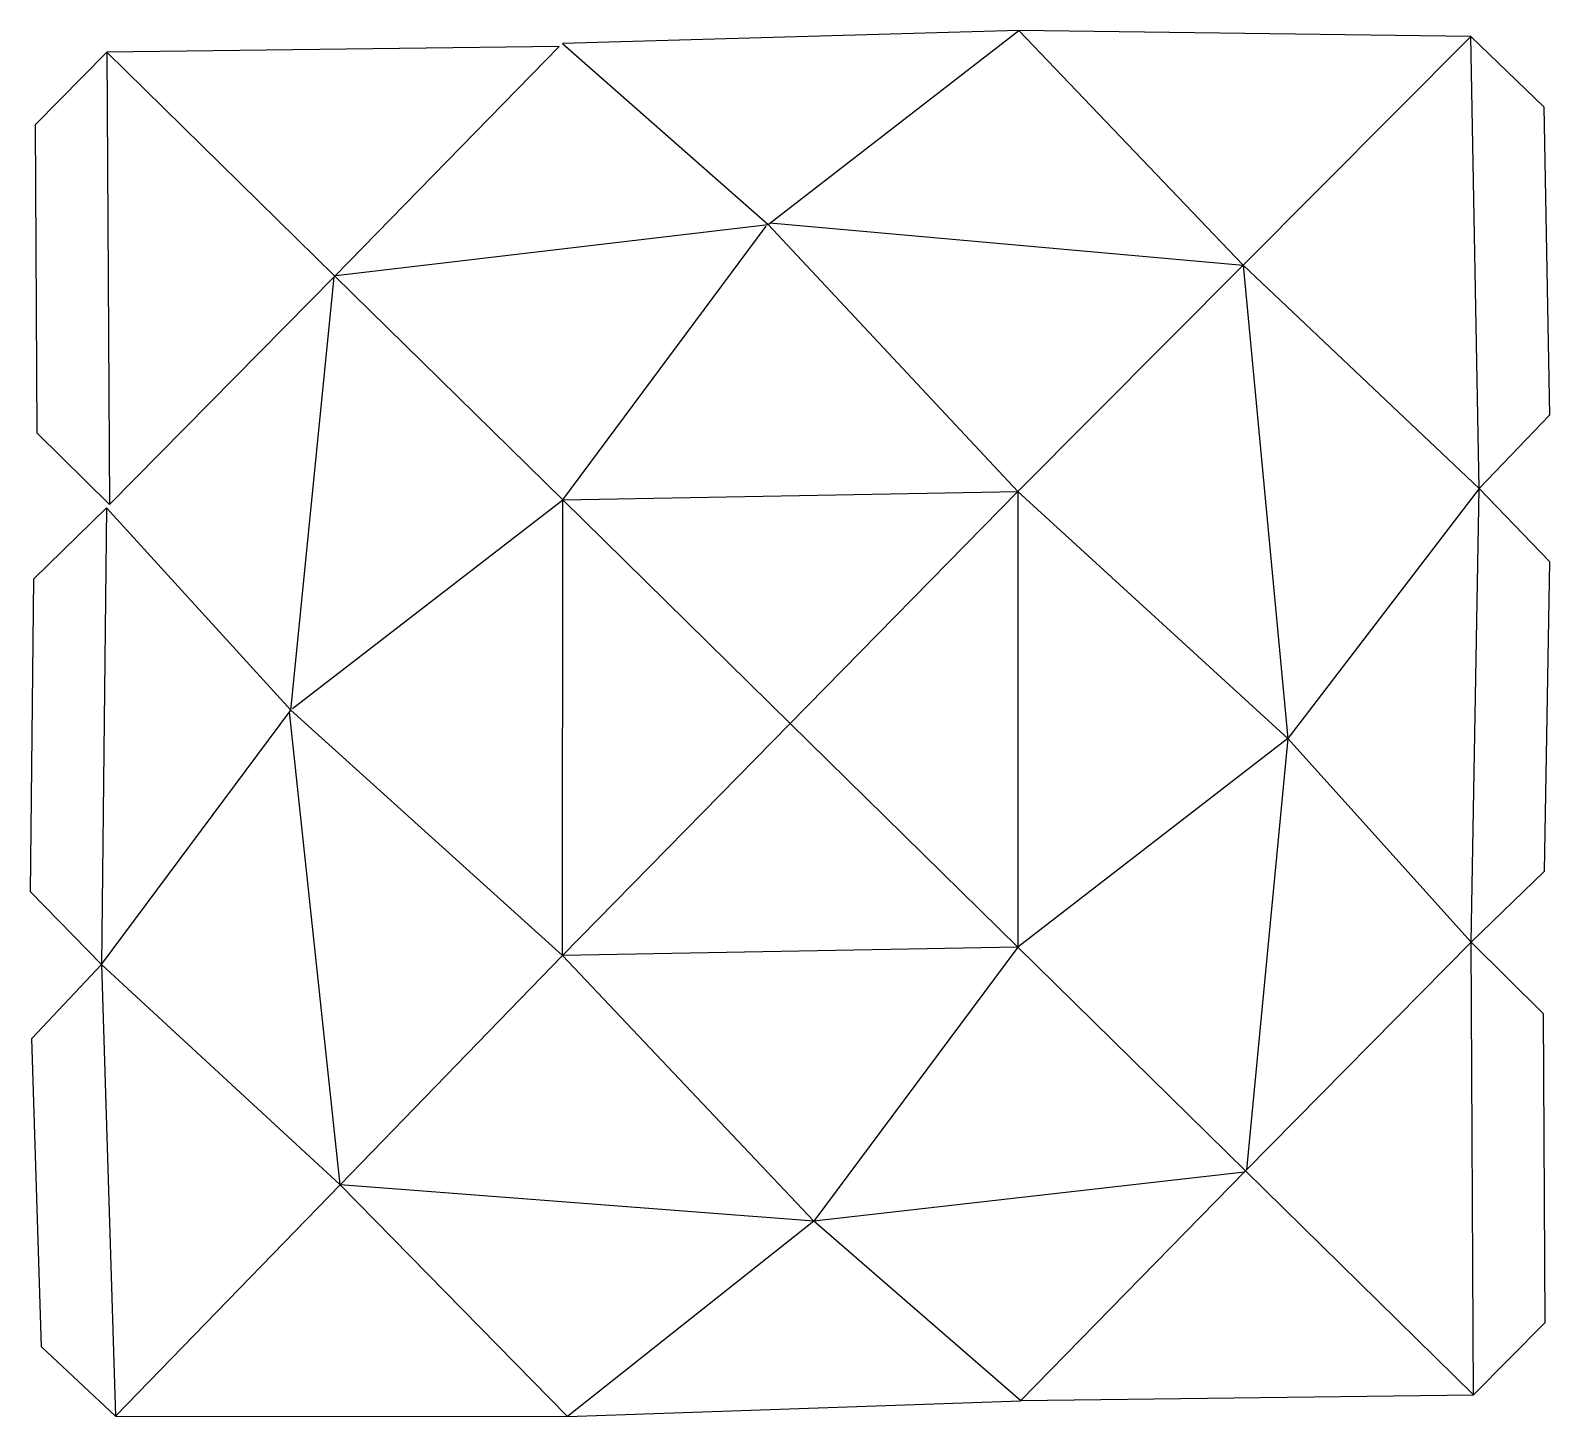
# Model space of a CAD drawing. Extents: x 2 to 65.5, y 0 to 57.9.
import ezdxf

# ---------------------------------------------------------------- set-up
doc = ezdxf.new("R2010")
doc.units = 0

msp = doc.modelspace()

# ---------------------------------------------------------------- linework, layer by layer
at = {"layer": 'CutLine', "color": 8, "linetype": 'CONTINUOUS'}
for p, q in [((43.340943, 57.923756), (24.265762, 57.37571)), ((62.232514, 57.674639), (43.340943, 57.923756)), ((24.137143, 57.244151), (5.234986, 57.012406)), ((62.232514, 57.674639), (65.287166, 54.730305)), ((2.251492, 53.99599), (5.234986, 57.012406)), ((65.287166, 54.730305), (65.524223, 41.83927)), ((2.322295, 41.092606), (2.251492, 53.99599)), ((65.524223, 41.83927), (62.579888, 38.784619)), ((5.338711, 38.109113), (2.322295, 41.092606)), ((62.579888, 38.784619), (65.527988, 35.733601)), ((2.176708, 35.011288), (5.209455, 37.97818)), ((65.527988, 35.733601), (65.305723, 22.777716)), ((2.033109, 21.929024), (2.176708, 35.011288)), ((65.305723, 22.777716), (62.254705, 19.829617)), ((5, 18.896277), (2.033109, 21.929024)), ((62.247456, 19.823086), (65.263135, 16.838848)), ((2.094218, 15.804929), (5, 18.896277)), ((65.263135, 16.838848), (65.330826, 3.921139)), ((2.492975, 2.917883), (2.094218, 15.804929)), ((65.330826, 3.921139), (62.346587, 0.90546)), ((5.584323, 0.012101), (2.492975, 2.917883)), ((24.477534, 0), (43.42378, 0.661504)), ((43.430181, 0.668868), (62.346587, 0.90546)), ((5.584323, 0.012101), (24.477534, 0))]:
    msp.add_line(p, q, dxfattribs=at)
at = {"layer": 'MountainLine', "color": 5, "linetype": 'CONTINUOUS'}
for p, q in [((32.862364, 49.812132), (43.340943, 57.923756)), ((43.340943, 57.923756), (52.721913, 48.114441)), ((14.763403, 47.651604), (24.137143, 57.244151)), ((62.579888, 38.784619), (62.232514, 57.674639)), ((14.763403, 47.651604), (5.234986, 57.012406)), ((5.234986, 57.012406), (5.338711, 38.109113)), ((24.279397, 38.303007), (32.789539, 49.743986)), ((5.338711, 38.109113), (14.763403, 47.651604)), ((24.279397, 38.303007), (14.763403, 47.651604)), ((52.721913, 48.114441), (62.579888, 38.784619)), ((62.579888, 38.784619), (54.590642, 28.33717)), ((62.254705, 19.829617), (62.579888, 38.784619)), ((12.991238, 29.591176), (24.279397, 38.303007)), ((33.790782, 28.958937), (24.279397, 38.303007)), ((33.790782, 28.958937), (43.30687, 38.6503)), ((5.209455, 37.97818), (5, 18.896277)), ((5, 18.896277), (12.924396, 29.517153)), ((24.269816, 19.272367), (33.790782, 28.958937)), ((43.302166, 19.614869), (33.790782, 28.958937)), ((54.590642, 28.33717), (43.302166, 19.614869)), ((62.247456, 19.823086), (52.818141, 10.266291)), ((62.346587, 0.90546), (62.247456, 19.823086)), ((43.302166, 19.614869), (34.781562, 8.173387)), ((52.818141, 10.266291), (43.302166, 19.614869)), ((14.974243, 9.690858), (5, 18.896277)), ((5, 18.896277), (5.584323, 0.012101)), ((52.818141, 10.266291), (43.430181, 0.668868)), ((62.346587, 0.90546), (52.818141, 10.266291)), ((24.477534, 0), (14.974243, 9.690858)), ((34.781562, 8.173387), (24.477534, 0))]:
    msp.add_line(p, q, dxfattribs=at)
at = {"layer": 'ValleyLine', "color": 1, "linetype": 'CONTINUOUS'}
for p, q in [((24.265762, 57.37571), (32.862364, 49.812132)), ((52.721913, 48.114441), (62.232514, 57.674639)), ((14.799706, 47.688558), (32.862364, 49.812132)), ((32.862364, 49.812132), (43.30687, 38.6503)), ((32.93519, 49.880277), (52.721913, 48.114441)), ((43.30687, 38.6503), (52.721913, 48.114441)), ((52.721913, 48.114441), (54.590642, 28.33717)), ((12.924396, 29.517153), (14.727099, 47.614651)), ((24.269816, 19.272367), (24.279397, 38.303007)), ((24.279397, 38.303007), (43.30687, 38.6503)), ((43.30687, 38.6503), (54.590642, 28.33717)), ((43.30687, 38.6503), (43.30687, 19.619657)), ((12.924396, 29.517153), (5.209455, 37.97818)), ((14.974243, 9.690858), (12.857554, 29.443129)), ((24.269816, 19.272367), (12.924396, 29.517153)), ((54.590642, 28.33717), (52.863854, 10.312823)), ((54.590642, 28.33717), (62.254705, 19.829617)), ((14.974243, 9.690858), (24.269816, 19.272367)), ((43.297463, 19.610081), (24.269816, 19.272367)), ((34.781562, 8.173387), (24.269816, 19.272367)), ((52.772427, 10.219759), (34.781562, 8.173387)), ((5.584323, 0.012101), (14.974243, 9.690858)), ((34.781562, 8.173387), (14.974243, 9.690858)), ((43.42378, 0.661504), (34.781562, 8.173387))]:
    msp.add_line(p, q, dxfattribs=at)

doc.saveas('drawing.dxf')
